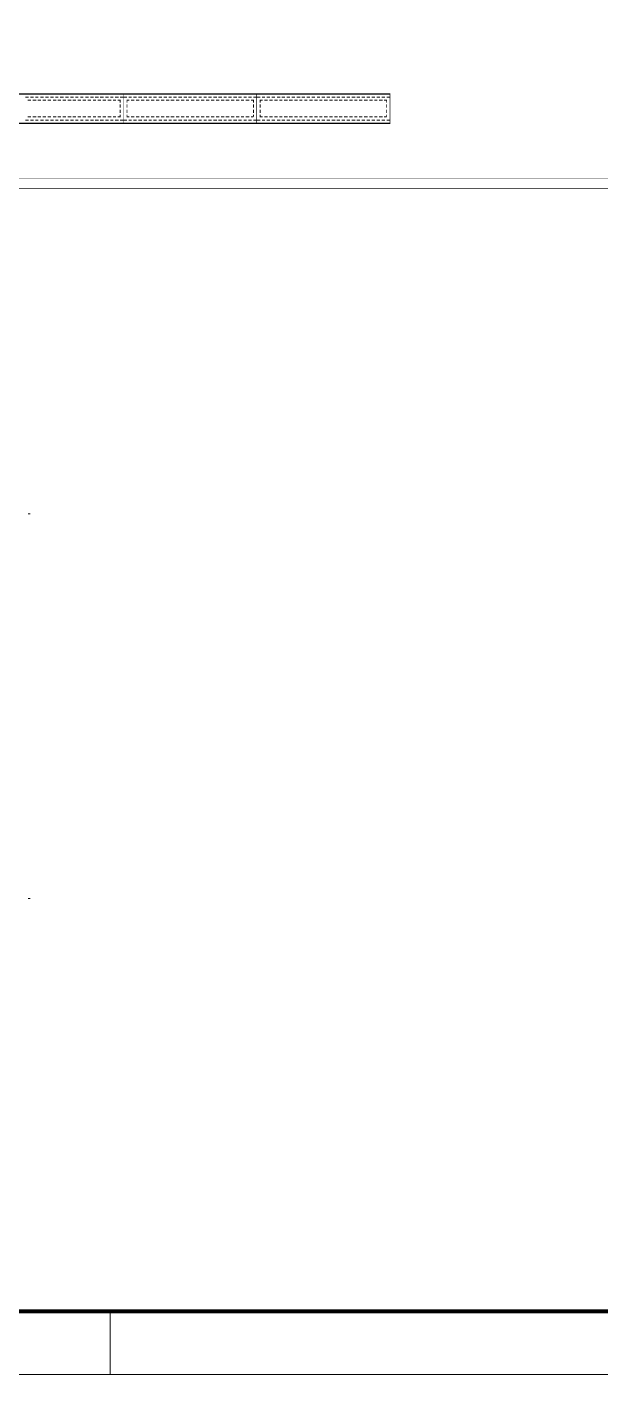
# Model space of a CAD drawing. Header units: millimetres. Extents: x 3240 to 3412, y 1366 to 1426.
# Drawn here: x 3360.38 to 3368.99, y 1366.24 to 1386.51 of the extents above; entities that cross this region are included whole.
import ezdxf

# ---------------------------------------------------------------- set-up
doc = ezdxf.new("R2010")
doc.units = ezdxf.units.MM
doc.layers.add('P', color=7, linetype='Continuous')

msp = doc.modelspace()

# ---------------------------------------------------------------- linework, layer by layer
at = {"layer": 'P'}
for points, const_width in [([(3327.649, 1366.253), (3411.629, 1366.253), (3411.629, 1425.601), (3327.649, 1425.601), (3327.649, 1366.253)], 0.0169), ([(3410.677, 1424.648), (3410.677, 1367.202), (3330.099, 1367.202), (3330.099, 1424.648), (3410.677, 1424.648)], 0.0593), ([(3333.376, 1419.759), (3333.376, 1384.081), (3388.277, 1384.081), (3388.277, 1419.759)], 0.0085), ([(3333.524, 1419.759), (3333.524, 1384.232), (3388.129, 1384.232), (3388.129, 1419.759)], 0.0085), ([(3361.827, 1385.058), (3359.825, 1385.058), (3359.825, 1385.508), (3361.827, 1385.508), (3361.827, 1385.058)], 0.0085), ([(3361.827, 1385.499), (3359.825, 1385.499)], 0.0085), ([(3360.351, 1385.456), (3360.4, 1385.456)], 0.0127), ([(3360.388, 1385.409), (3360.439, 1385.409)], 0.0127), ([(3360.427, 1385.456), (3360.478, 1385.456)], 0.0127), ([(3360.464, 1385.409), (3360.515, 1385.409)], 0.0127), ([(3360.503, 1385.456), (3360.549, 1385.456)], 0.0127), ([(3360.536, 1385.409), (3360.587, 1385.409)], 0.0127), ([(3360.575, 1385.456), (3360.626, 1385.456)], 0.0127), ([(3360.612, 1385.409), (3360.663, 1385.409)], 0.0127), ([(3360.651, 1385.456), (3360.702, 1385.456)], 0.0127), ([(3360.69, 1385.409), (3360.739, 1385.409)], 0.0127), ([(3360.727, 1385.456), (3360.778, 1385.456)], 0.0127), ([(3360.766, 1385.409), (3360.817, 1385.409)], 0.0127), ([(3360.803, 1385.456), (3360.85, 1385.456)], 0.0127), ([(3360.838, 1385.409), (3360.887, 1385.409)], 0.0127), ([(3360.875, 1385.456), (3360.926, 1385.456)], 0.0127), ([(3360.914, 1385.409), (3360.965, 1385.409)], 0.0127), ([(3360.951, 1385.456), (3361.002, 1385.456)], 0.0127), ([(3360.99, 1385.409), (3361.041, 1385.409)], 0.0127), ([(3361.028, 1385.456), (3361.078, 1385.456)], 0.0127), ([(3361.065, 1385.409), (3361.113, 1385.409)], 0.0127), ([(3361.104, 1385.456), (3361.15, 1385.456)], 0.0127), ([(3361.138, 1385.409), (3361.189, 1385.409)], 0.0127), ([(3361.177, 1385.456), (3361.226, 1385.456)], 0.0127), ([(3361.214, 1385.409), (3361.265, 1385.409)], 0.0127), ([(3361.252, 1385.456), (3361.304, 1385.456)], 0.0127), ([(3361.289, 1385.409), (3361.341, 1385.409)], 0.0127), ([(3361.328, 1385.456), (3361.379, 1385.456)], 0.0127), ([(3361.367, 1385.409), (3361.413, 1385.409)], 0.0127), ([(3361.401, 1385.456), (3361.452, 1385.456)], 0.0127), ([(3361.438, 1385.409), (3361.489, 1385.409)], 0.0127), ([(3361.476, 1385.456), (3361.528, 1385.456)], 0.0127), ([(3361.515, 1385.409), (3361.565, 1385.409)], 0.0127), ([(3361.552, 1385.456), (3361.603, 1385.456)], 0.0127), ([(3361.591, 1385.409), (3361.642, 1385.409)], 0.0127), ([(3361.628, 1385.456), (3361.676, 1385.456)], 0.0127), ([(3361.667, 1385.409), (3361.713, 1385.409)], 0.0127), ([(3361.7, 1385.456), (3361.752, 1385.456)], 0.0127), ([(3361.739, 1385.409), (3361.776, 1385.409), (3361.776, 1385.372)], 0.0127), ([(3361.776, 1385.456), (3361.827, 1385.456)], 0.0127), ([(3361.879, 1385.456), (3361.827, 1385.456)], 0.0127), ([(3361.827, 1385.058), (3363.829, 1385.058), (3363.829, 1385.508), (3361.827, 1385.508), (3361.827, 1385.058)], 0.0085), ([(3361.827, 1385.499), (3363.829, 1385.499)], 0.0085), ([(3361.917, 1385.409), (3361.879, 1385.409), (3361.879, 1385.372)], 0.0127), ([(3361.951, 1385.456), (3361.903, 1385.456)], 0.0127), ([(3361.988, 1385.409), (3361.942, 1385.409)], 0.0127), ([(3362.027, 1385.456), (3361.976, 1385.456)], 0.0127), ([(3362.066, 1385.409), (3362.014, 1385.409)], 0.0127), ([(3362.103, 1385.456), (3362.051, 1385.456)], 0.0127), ([(3362.141, 1385.409), (3362.09, 1385.409)], 0.0127), ([(3362.178, 1385.456), (3362.129, 1385.456)], 0.0127), ([(3362.217, 1385.409), (3362.166, 1385.409)], 0.0127), ([(3362.251, 1385.456), (3362.205, 1385.456)], 0.0127), ([(3362.29, 1385.409), (3362.238, 1385.409)], 0.0127), ([(3362.327, 1385.456), (3362.277, 1385.456)], 0.0127), ([(3362.365, 1385.409), (3362.314, 1385.409)], 0.0127), ([(3362.404, 1385.456), (3362.353, 1385.456)], 0.0127), ([(3362.441, 1385.409), (3362.39, 1385.409)], 0.0127), ([(3362.48, 1385.456), (3362.429, 1385.456)], 0.0127), ([(3362.514, 1385.409), (3362.468, 1385.409)], 0.0127), ([(3362.552, 1385.456), (3362.505, 1385.456)], 0.0127), ([(3362.589, 1385.409), (3362.538, 1385.409)], 0.0127), ([(3362.628, 1385.456), (3362.577, 1385.456)], 0.0127), ([(3362.665, 1385.409), (3362.616, 1385.409)], 0.0127), ([(3362.704, 1385.456), (3362.653, 1385.456)], 0.0127), ([(3362.743, 1385.409), (3362.692, 1385.409)], 0.0127), ([(3362.78, 1385.456), (3362.729, 1385.456)], 0.0127), ([(3362.813, 1385.409), (3362.768, 1385.409)], 0.0127), ([(3362.852, 1385.456), (3362.801, 1385.456)], 0.0127), ([(3362.891, 1385.409), (3362.84, 1385.409)], 0.0127), ([(3362.928, 1385.456), (3362.877, 1385.456)], 0.0127), ([(3362.967, 1385.409), (3362.916, 1385.409)], 0.0127), ([(3363.004, 1385.456), (3362.955, 1385.456)], 0.0127), ([(3363.043, 1385.409), (3362.992, 1385.409)], 0.0127), ([(3363.076, 1385.456), (3363.03, 1385.456)], 0.0127), ([(3363.115, 1385.409), (3363.067, 1385.409)], 0.0127), ([(3363.152, 1385.456), (3363.103, 1385.456)], 0.0127), ([(3363.191, 1385.409), (3363.14, 1385.409)], 0.0127), ([(3363.23, 1385.456), (3363.179, 1385.456)], 0.0127), ([(3363.267, 1385.409), (3363.216, 1385.409)], 0.0127), ([(3363.306, 1385.456), (3363.254, 1385.456)], 0.0127), ([(3363.343, 1385.409), (3363.293, 1385.409)], 0.0127), ([(3363.378, 1385.456), (3363.33, 1385.456)], 0.0127), ([(3363.415, 1385.409), (3363.364, 1385.409)], 0.0127), ([(3363.454, 1385.456), (3363.403, 1385.456)], 0.0127), ([(3363.491, 1385.409), (3363.441, 1385.409)], 0.0127), ([(3363.53, 1385.456), (3363.478, 1385.456)], 0.0127), ([(3363.568, 1385.409), (3363.517, 1385.409)], 0.0127), ([(3363.605, 1385.456), (3363.554, 1385.456)], 0.0127), ([(3363.639, 1385.409), (3363.593, 1385.409)], 0.0127), ([(3363.678, 1385.456), (3363.632, 1385.456)], 0.0127), ([(3363.717, 1385.409), (3363.665, 1385.409)], 0.0127), ([(3363.754, 1385.456), (3363.702, 1385.456)], 0.0127), ([(3363.78, 1385.372), (3363.78, 1385.409), (3363.741, 1385.409)], 0.0127), ([(3363.829, 1385.456), (3363.78, 1385.456)], 0.0127), ([(3363.881, 1385.456), (3363.829, 1385.456)], 0.0127), ([(3363.829, 1385.058), (3365.831, 1385.058), (3365.831, 1385.508), (3363.829, 1385.508), (3363.829, 1385.058)], 0.0085), ([(3363.829, 1385.499), (3365.831, 1385.499)], 0.0085), ([(3363.919, 1385.409), (3363.881, 1385.409), (3363.881, 1385.372)], 0.0127), ([(3363.953, 1385.456), (3363.907, 1385.456)], 0.0127), ([(3363.992, 1385.409), (3363.941, 1385.409)], 0.0127), ([(3364.029, 1385.456), (3363.978, 1385.456)], 0.0127), ([(3364.068, 1385.409), (3364.016, 1385.409)], 0.0127), ([(3364.105, 1385.456), (3364.055, 1385.456)], 0.0127), ([(3364.143, 1385.409), (3364.092, 1385.409)], 0.0127), ([(3364.182, 1385.456), (3364.131, 1385.456)], 0.0127), ([(3364.216, 1385.409), (3364.168, 1385.409)], 0.0127), ([(3364.253, 1385.456), (3364.203, 1385.456)], 0.0127), ([(3364.292, 1385.409), (3364.24, 1385.409)], 0.0127), ([(3364.33, 1385.456), (3364.279, 1385.456)], 0.0127), ([(3364.367, 1385.409), (3364.316, 1385.409)], 0.0127), ([(3364.406, 1385.456), (3364.355, 1385.456)], 0.0127), ([(3364.443, 1385.409), (3364.394, 1385.409)], 0.0127), ([(3364.482, 1385.456), (3364.431, 1385.456)], 0.0127), ([(3364.516, 1385.409), (3364.47, 1385.409)], 0.0127), ([(3364.554, 1385.456), (3364.503, 1385.456)], 0.0127), ([(3364.591, 1385.409), (3364.542, 1385.409)], 0.0127), ([(3364.63, 1385.456), (3364.579, 1385.456)], 0.0127), ([(3364.667, 1385.409), (3364.618, 1385.409)], 0.0127), ([(3364.706, 1385.456), (3364.655, 1385.456)], 0.0127), ([(3364.745, 1385.409), (3364.694, 1385.409)], 0.0127), ([(3364.778, 1385.456), (3364.733, 1385.456)], 0.0127), ([(3364.817, 1385.409), (3364.77, 1385.409)], 0.0127), ([(3364.854, 1385.456), (3364.803, 1385.456)], 0.0127), ([(3364.893, 1385.409), (3364.842, 1385.409)], 0.0127), ([(3364.93, 1385.456), (3364.879, 1385.456)], 0.0127), ([(3364.969, 1385.409), (3364.918, 1385.409)], 0.0127), ([(3365.008, 1385.456), (3364.957, 1385.456)], 0.0127), ([(3365.045, 1385.409), (3364.994, 1385.409)], 0.0127), ([(3365.078, 1385.456), (3365.032, 1385.456)], 0.0127), ([(3365.117, 1385.409), (3365.066, 1385.409)], 0.0127), ([(3365.156, 1385.456), (3365.105, 1385.456)], 0.0127), ([(3365.193, 1385.409), (3365.142, 1385.409)], 0.0127), ([(3365.232, 1385.456), (3365.181, 1385.456)], 0.0127), ([(3365.269, 1385.409), (3365.219, 1385.409)], 0.0127), ([(3365.308, 1385.456), (3365.256, 1385.456)], 0.0127), ([(3365.341, 1385.409), (3365.295, 1385.409)], 0.0127), ([(3365.38, 1385.456), (3365.332, 1385.456)], 0.0127), ([(3365.417, 1385.409), (3365.368, 1385.409)], 0.0127), ([(3365.456, 1385.456), (3365.405, 1385.456)], 0.0127), ([(3365.495, 1385.409), (3365.443, 1385.409)], 0.0127), ([(3365.532, 1385.456), (3365.48, 1385.456)], 0.0127), ([(3365.57, 1385.409), (3365.519, 1385.409)], 0.0127), ([(3365.607, 1385.456), (3365.558, 1385.456)], 0.0127), ([(3365.643, 1385.409), (3365.595, 1385.409)], 0.0127), ([(3365.68, 1385.456), (3365.629, 1385.456)], 0.0127), ([(3365.719, 1385.409), (3365.667, 1385.409)], 0.0127), ([(3365.756, 1385.456), (3365.706, 1385.456)], 0.0127), ([(3365.782, 1385.372), (3365.782, 1385.409), (3365.743, 1385.409)], 0.0127), ([(3365.831, 1385.456), (3365.782, 1385.456)], 0.0127), ([(3361.776, 1385.194), (3361.776, 1385.16), (3361.739, 1385.16)], 0.0127), ([(3361.776, 1385.345), (3361.776, 1385.296)], 0.0127), ([(3361.776, 1385.269), (3361.776, 1385.218)], 0.0127), ([(3361.879, 1385.345), (3361.879, 1385.296)], 0.0127), ([(3361.879, 1385.269), (3361.879, 1385.218)], 0.0127), ([(3361.879, 1385.194), (3361.879, 1385.16), (3361.917, 1385.16)], 0.0127), ([(3363.78, 1385.296), (3363.78, 1385.345)], 0.0127), ([(3363.78, 1385.218), (3363.78, 1385.269)], 0.0127), ([(3363.78, 1385.16), (3363.78, 1385.194)], 0.0127), ([(3363.881, 1385.345), (3363.881, 1385.296)], 0.0127), ([(3363.881, 1385.269), (3363.881, 1385.218)], 0.0127), ([(3363.881, 1385.194), (3363.881, 1385.16), (3363.919, 1385.16)], 0.0127), ([(3365.782, 1385.296), (3365.782, 1385.345)], 0.0127), ([(3365.782, 1385.218), (3365.782, 1385.269)], 0.0127), ([(3365.782, 1385.16), (3365.782, 1385.194)], 0.0127), ([(3361.827, 1385.067), (3359.825, 1385.067)], 0.0085), ([(3360.4, 1385.109), (3360.351, 1385.109)], 0.0127), ([(3360.439, 1385.16), (3360.388, 1385.16)], 0.0127), ([(3360.478, 1385.109), (3360.427, 1385.109)], 0.0127), ([(3360.515, 1385.16), (3360.464, 1385.16)], 0.0127), ([(3360.549, 1385.109), (3360.503, 1385.109)], 0.0127), ([(3360.587, 1385.16), (3360.536, 1385.16)], 0.0127), ([(3360.626, 1385.109), (3360.575, 1385.109)], 0.0127), ([(3360.663, 1385.16), (3360.612, 1385.16)], 0.0127), ([(3360.702, 1385.109), (3360.651, 1385.109)], 0.0127), ([(3360.739, 1385.16), (3360.69, 1385.16)], 0.0127), ([(3360.778, 1385.109), (3360.727, 1385.109)], 0.0127), ([(3360.817, 1385.16), (3360.766, 1385.16)], 0.0127), ([(3360.85, 1385.109), (3360.803, 1385.109)], 0.0127), ([(3360.887, 1385.16), (3360.838, 1385.16)], 0.0127), ([(3360.926, 1385.109), (3360.875, 1385.109)], 0.0127), ([(3360.965, 1385.16), (3360.914, 1385.16)], 0.0127), ([(3361.002, 1385.109), (3360.951, 1385.109)], 0.0127), ([(3361.041, 1385.16), (3360.99, 1385.16)], 0.0127), ([(3361.078, 1385.109), (3361.028, 1385.109)], 0.0127), ([(3361.113, 1385.16), (3361.065, 1385.16)], 0.0127), ([(3361.15, 1385.109), (3361.104, 1385.109)], 0.0127), ([(3361.189, 1385.16), (3361.138, 1385.16)], 0.0127), ([(3361.226, 1385.109), (3361.177, 1385.109)], 0.0127), ([(3361.265, 1385.16), (3361.214, 1385.16)], 0.0127), ([(3361.304, 1385.109), (3361.252, 1385.109)], 0.0127), ([(3361.341, 1385.16), (3361.289, 1385.16)], 0.0127), ([(3361.379, 1385.109), (3361.328, 1385.109)], 0.0127), ([(3361.413, 1385.16), (3361.367, 1385.16)], 0.0127), ([(3361.452, 1385.109), (3361.401, 1385.109)], 0.0127), ([(3361.489, 1385.16), (3361.438, 1385.16)], 0.0127), ([(3361.528, 1385.109), (3361.476, 1385.109)], 0.0127), ([(3361.565, 1385.16), (3361.515, 1385.16)], 0.0127), ([(3361.603, 1385.109), (3361.552, 1385.109)], 0.0127), ([(3361.642, 1385.16), (3361.591, 1385.16)], 0.0127), ([(3361.676, 1385.109), (3361.628, 1385.109)], 0.0127), ([(3361.713, 1385.16), (3361.667, 1385.16)], 0.0127), ([(3361.752, 1385.109), (3361.7, 1385.109)], 0.0127), ([(3361.827, 1385.109), (3361.776, 1385.109)], 0.0127), ([(3361.827, 1385.109), (3361.879, 1385.109)], 0.0127), ([(3361.827, 1385.067), (3363.829, 1385.067)], 0.0085), ([(3361.903, 1385.109), (3361.951, 1385.109)], 0.0127), ([(3361.942, 1385.16), (3361.988, 1385.16)], 0.0127), ([(3361.976, 1385.109), (3362.027, 1385.109)], 0.0127), ([(3362.014, 1385.16), (3362.066, 1385.16)], 0.0127), ([(3362.051, 1385.109), (3362.103, 1385.109)], 0.0127), ([(3362.09, 1385.16), (3362.141, 1385.16)], 0.0127), ([(3362.129, 1385.109), (3362.178, 1385.109)], 0.0127), ([(3362.166, 1385.16), (3362.217, 1385.16)], 0.0127), ([(3362.205, 1385.109), (3362.251, 1385.109)], 0.0127), ([(3362.238, 1385.16), (3362.29, 1385.16)], 0.0127), ([(3362.277, 1385.109), (3362.327, 1385.109)], 0.0127), ([(3362.314, 1385.16), (3362.365, 1385.16)], 0.0127), ([(3362.353, 1385.109), (3362.404, 1385.109)], 0.0127), ([(3362.39, 1385.16), (3362.441, 1385.16)], 0.0127), ([(3362.429, 1385.109), (3362.48, 1385.109)], 0.0127), ([(3362.468, 1385.16), (3362.514, 1385.16)], 0.0127), ([(3362.505, 1385.109), (3362.552, 1385.109)], 0.0127), ([(3362.538, 1385.16), (3362.589, 1385.16)], 0.0127), ([(3362.577, 1385.109), (3362.628, 1385.109)], 0.0127), ([(3362.616, 1385.16), (3362.665, 1385.16)], 0.0127), ([(3362.653, 1385.109), (3362.704, 1385.109)], 0.0127), ([(3362.692, 1385.16), (3362.743, 1385.16)], 0.0127), ([(3362.729, 1385.109), (3362.78, 1385.109)], 0.0127), ([(3362.768, 1385.16), (3362.813, 1385.16)], 0.0127), ([(3362.801, 1385.109), (3362.852, 1385.109)], 0.0127), ([(3362.84, 1385.16), (3362.891, 1385.16)], 0.0127), ([(3362.877, 1385.109), (3362.928, 1385.109)], 0.0127), ([(3362.916, 1385.16), (3362.967, 1385.16)], 0.0127), ([(3362.955, 1385.109), (3363.004, 1385.109)], 0.0127), ([(3362.992, 1385.16), (3363.043, 1385.16)], 0.0127), ([(3363.03, 1385.109), (3363.076, 1385.109)], 0.0127), ([(3363.067, 1385.16), (3363.115, 1385.16)], 0.0127), ([(3363.103, 1385.109), (3363.152, 1385.109)], 0.0127), ([(3363.14, 1385.16), (3363.191, 1385.16)], 0.0127), ([(3363.179, 1385.109), (3363.23, 1385.109)], 0.0127), ([(3363.216, 1385.16), (3363.267, 1385.16)], 0.0127), ([(3363.254, 1385.109), (3363.306, 1385.109)], 0.0127), ([(3363.293, 1385.16), (3363.343, 1385.16)], 0.0127), ([(3363.33, 1385.109), (3363.378, 1385.109)], 0.0127), ([(3363.364, 1385.16), (3363.415, 1385.16)], 0.0127), ([(3363.403, 1385.109), (3363.454, 1385.109)], 0.0127), ([(3363.441, 1385.16), (3363.491, 1385.16)], 0.0127), ([(3363.478, 1385.109), (3363.53, 1385.109)], 0.0127), ([(3363.517, 1385.16), (3363.568, 1385.16)], 0.0127), ([(3363.554, 1385.109), (3363.605, 1385.109)], 0.0127), ([(3363.593, 1385.16), (3363.639, 1385.16)], 0.0127), ([(3363.632, 1385.109), (3363.678, 1385.109)], 0.0127), ([(3363.665, 1385.16), (3363.717, 1385.16)], 0.0127), ([(3363.702, 1385.109), (3363.754, 1385.109)], 0.0127), ([(3363.741, 1385.16), (3363.78, 1385.16)], 0.0127), ([(3363.78, 1385.109), (3363.829, 1385.109)], 0.0127), ([(3363.829, 1385.109), (3363.881, 1385.109)], 0.0127), ([(3363.829, 1385.067), (3365.831, 1385.067)], 0.0085), ([(3363.907, 1385.109), (3363.953, 1385.109)], 0.0127), ([(3363.941, 1385.16), (3363.992, 1385.16)], 0.0127), ([(3363.978, 1385.109), (3364.029, 1385.109)], 0.0127), ([(3364.016, 1385.16), (3364.068, 1385.16)], 0.0127), ([(3364.055, 1385.109), (3364.105, 1385.109)], 0.0127), ([(3364.092, 1385.16), (3364.143, 1385.16)], 0.0127), ([(3364.131, 1385.109), (3364.182, 1385.109)], 0.0127), ([(3364.168, 1385.16), (3364.216, 1385.16)], 0.0127), ([(3364.203, 1385.109), (3364.253, 1385.109)], 0.0127), ([(3364.24, 1385.16), (3364.292, 1385.16)], 0.0127), ([(3364.279, 1385.109), (3364.33, 1385.109)], 0.0127), ([(3364.316, 1385.16), (3364.367, 1385.16)], 0.0127), ([(3364.355, 1385.109), (3364.406, 1385.109)], 0.0127), ([(3364.394, 1385.16), (3364.443, 1385.16)], 0.0127), ([(3364.431, 1385.109), (3364.482, 1385.109)], 0.0127), ([(3364.47, 1385.16), (3364.516, 1385.16)], 0.0127), ([(3364.503, 1385.109), (3364.554, 1385.109)], 0.0127), ([(3364.542, 1385.16), (3364.591, 1385.16)], 0.0127), ([(3364.579, 1385.109), (3364.63, 1385.109)], 0.0127), ([(3364.618, 1385.16), (3364.667, 1385.16)], 0.0127), ([(3364.655, 1385.109), (3364.706, 1385.109)], 0.0127), ([(3364.694, 1385.16), (3364.745, 1385.16)], 0.0127), ([(3364.733, 1385.109), (3364.778, 1385.109)], 0.0127), ([(3364.77, 1385.16), (3364.817, 1385.16)], 0.0127), ([(3364.803, 1385.109), (3364.854, 1385.109)], 0.0127), ([(3364.842, 1385.16), (3364.893, 1385.16)], 0.0127), ([(3364.879, 1385.109), (3364.93, 1385.109)], 0.0127), ([(3364.918, 1385.16), (3364.969, 1385.16)], 0.0127), ([(3364.957, 1385.109), (3365.008, 1385.109)], 0.0127), ([(3364.994, 1385.16), (3365.045, 1385.16)], 0.0127), ([(3365.032, 1385.109), (3365.078, 1385.109)], 0.0127), ([(3365.066, 1385.16), (3365.117, 1385.16)], 0.0127), ([(3365.105, 1385.109), (3365.156, 1385.109)], 0.0127), ([(3365.142, 1385.16), (3365.193, 1385.16)], 0.0127), ([(3365.181, 1385.109), (3365.232, 1385.109)], 0.0127), ([(3365.219, 1385.16), (3365.269, 1385.16)], 0.0127), ([(3365.256, 1385.109), (3365.308, 1385.109)], 0.0127), ([(3365.295, 1385.16), (3365.341, 1385.16)], 0.0127), ([(3365.332, 1385.109), (3365.38, 1385.109)], 0.0127), ([(3365.368, 1385.16), (3365.417, 1385.16)], 0.0127), ([(3365.405, 1385.109), (3365.456, 1385.109)], 0.0127), ([(3365.443, 1385.16), (3365.495, 1385.16)], 0.0127), ([(3365.48, 1385.109), (3365.532, 1385.109)], 0.0127), ([(3365.519, 1385.16), (3365.57, 1385.16)], 0.0127), ([(3365.558, 1385.109), (3365.607, 1385.109)], 0.0127), ([(3365.595, 1385.16), (3365.643, 1385.16)], 0.0127), ([(3365.629, 1385.109), (3365.68, 1385.109)], 0.0127), ([(3365.667, 1385.16), (3365.719, 1385.16)], 0.0127), ([(3365.706, 1385.109), (3365.756, 1385.109)], 0.0127), ([(3365.743, 1385.16), (3365.782, 1385.16)], 0.0127), ([(3365.782, 1385.109), (3365.831, 1385.109)], 0.0127), ([(3360.427, 1379.191), (3360.393, 1379.191)], 0.0169), ([(3360.427, 1373.407), (3360.393, 1373.407)], 0.0169), ([(3361.628, 1366.253), (3361.628, 1367.202)], 0.0169)]:
    msp.add_lwpolyline(points, dxfattribs=dict(at, const_width=const_width))

doc.saveas('drawing.dxf')
